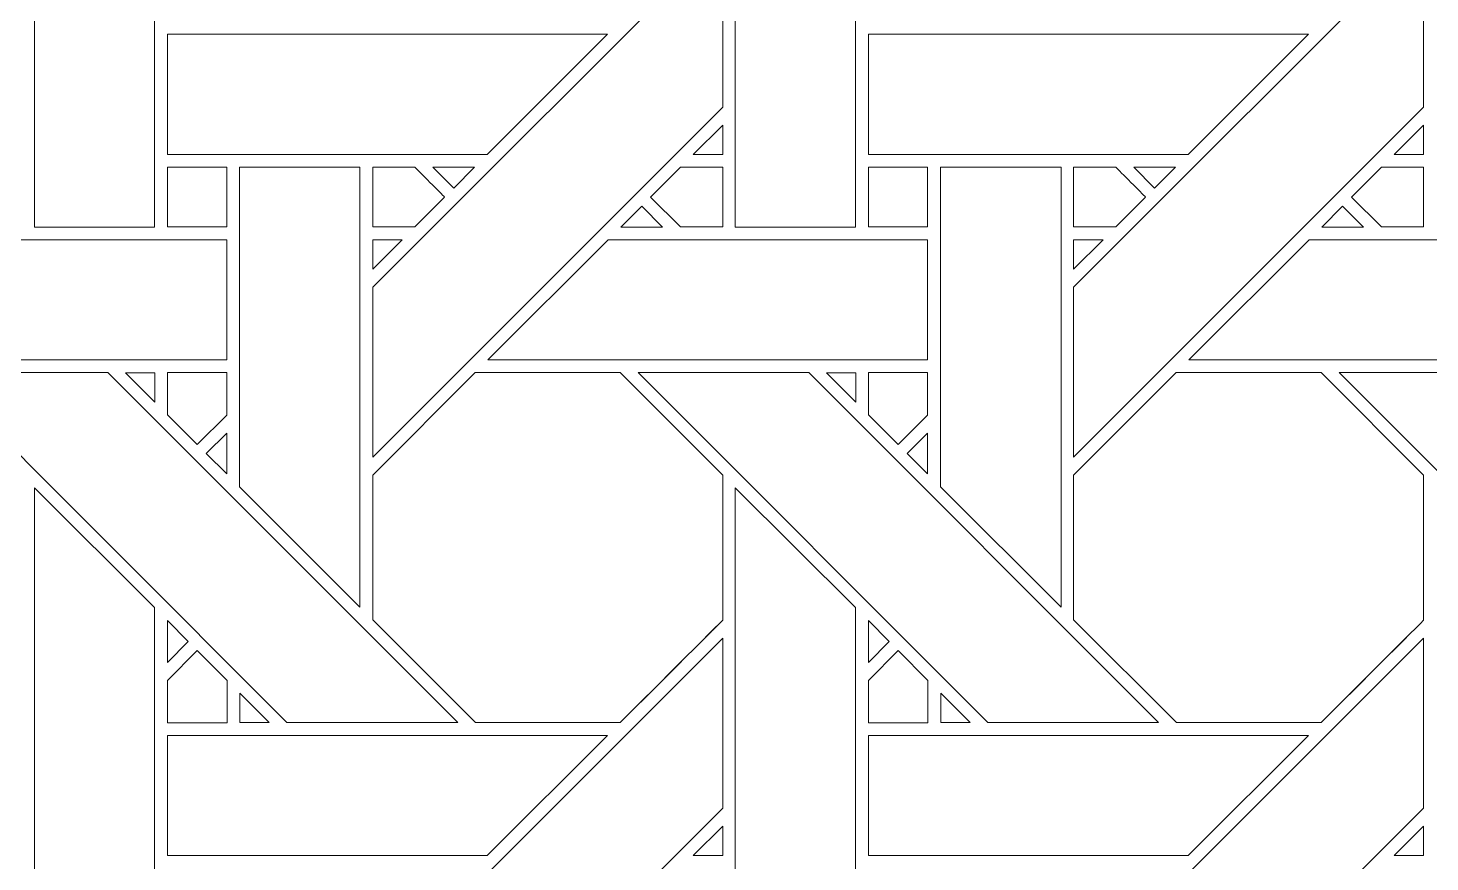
# Model space of a CAD drawing. Header units: inches. Extents: x 2.4 to 22.4, y -0.9 to 19.1.
# Drawn here: x 12.154 to 14.051, y 15.785 to 16.913 of the extents above; entities that cross this region are included whole.
import ezdxf

# ---------------------------------------------------------------- set-up
doc = ezdxf.new("R2010")
doc.units = ezdxf.units.IN
doc.header["$MEASUREMENT"] = 0
doc.layers.add('Design', color=7, linetype='Continuous', lineweight=0)

msp = doc.modelspace()

# ---------------------------------------------------------------- linework, layer by layer
at = {"layer": 'Design'}
for points, knots in [([(12.3829, 19.0948), (6.86, 19.0948), (2.3829, 14.6176), (2.3829, 9.0948), (2.3829, 3.5719), (6.86, -0.9052), (12.3829, -0.9052), (17.9057, -0.9052), (22.3829, 3.5719), (22.3829, 9.0948), (22.3829, 14.6176), (17.9057, 19.0948), (12.3829, 19.0948)], [0, 0, 0, 0, 1, 1, 1, 2, 2, 2, 3, 3, 3, 4, 4, 4, 4]), ([(12.3829, 17.972), (7.4801, 17.972), (3.5056, 13.9975), (3.5056, 9.0948), (3.5056, 4.192), (7.4801, 0.2175), (12.3829, 0.2175), (17.2856, 0.2175), (21.2601, 4.192), (21.2601, 9.0948), (21.2601, 13.9975), (17.2856, 17.972), (12.3829, 17.972)], [0, 0, 0, 0, 1, 1, 1, 2, 2, 2, 3, 3, 3, 4, 4, 4, 4]), ([(12.1625, 16.6442), (12.1625, 16.6442), (12.1625, 17.2401), (12.1625, 17.2401), (12.1625, 17.2401), (12.3252, 17.0779), (12.3252, 17.0779), (12.3252, 17.0779), (12.3252, 16.6442), (12.3252, 16.6442), (12.3252, 16.6442), (12.1625, 16.6442), (12.1625, 16.6442)], [0, 0, 0, 0, 1, 1, 1, 2, 2, 2, 3, 3, 3, 4, 4, 4, 4]), ([(13.1112, 16.6442), (13.1112, 16.6442), (13.1112, 17.2401), (13.1112, 17.2401), (13.1112, 17.2401), (13.274, 17.0779), (13.274, 17.0779), (13.274, 17.0779), (13.274, 16.6442), (13.274, 16.6442), (13.274, 16.6442), (13.1112, 16.6442), (13.1112, 16.6442)], [0, 0, 0, 0, 1, 1, 1, 2, 2, 2, 3, 3, 3, 4, 4, 4, 4]), ([(13.0941, 16.8065), (13.0941, 16.8065), (12.6204, 16.3328), (12.6204, 16.3328), (12.6204, 16.3328), (12.6204, 16.5629), (12.6204, 16.5629), (12.6204, 16.5629), (13.0941, 17.0365), (13.0941, 17.0365), (13.0941, 17.0365), (13.0941, 16.8065), (13.0941, 16.8065)], [0, 0, 0, 0, 1, 1, 1, 2, 2, 2, 3, 3, 3, 4, 4, 4, 4]), ([(14.0428, 16.8065), (14.0428, 16.8065), (13.5691, 16.3328), (13.5691, 16.3328), (13.5691, 16.3328), (13.5691, 16.5629), (13.5691, 16.5629), (13.5691, 16.5629), (14.0428, 17.0365), (14.0428, 17.0365), (14.0428, 17.0365), (14.0428, 16.8065), (14.0428, 16.8065)], [0, 0, 0, 0, 1, 1, 1, 2, 2, 2, 3, 3, 3, 4, 4, 4, 4]), ([(12.7755, 16.7423), (12.7755, 16.7423), (12.3425, 16.7423), (12.3425, 16.7423), (12.3425, 16.7423), (12.3425, 16.905), (12.3425, 16.905), (12.3425, 16.905), (12.9383, 16.905), (12.9383, 16.905), (12.9383, 16.905), (12.7755, 16.7423), (12.7755, 16.7423)], [0, 0, 0, 0, 1, 1, 1, 2, 2, 2, 3, 3, 3, 4, 4, 4, 4]), ([(13.887, 16.905), (13.887, 16.905), (13.7242, 16.7423), (13.7242, 16.7423), (13.7242, 16.7423), (13.2913, 16.7423), (13.2913, 16.7423), (13.2913, 16.7423), (13.2913, 16.905), (13.2913, 16.905), (13.2913, 16.905), (13.887, 16.905), (13.887, 16.905)], [0, 0, 0, 0, 1, 1, 1, 2, 2, 2, 3, 3, 3, 4, 4, 4, 4]), ([(13.0543, 16.7423), (13.0543, 16.7423), (13.0941, 16.7821), (13.0941, 16.7821), (13.0941, 16.7821), (13.0941, 16.7423), (13.0941, 16.7423), (13.0941, 16.7423), (13.0543, 16.7423), (13.0543, 16.7423)], [0, 0, 0, 0, 1, 1, 1, 2, 2, 2, 3, 3, 3, 3]), ([(14.003, 16.7423), (14.003, 16.7423), (14.0428, 16.7821), (14.0428, 16.7821), (14.0428, 16.7821), (14.0428, 16.7423), (14.0428, 16.7423), (14.0428, 16.7423), (14.003, 16.7423), (14.003, 16.7423)], [0, 0, 0, 0, 1, 1, 1, 2, 2, 2, 3, 3, 3, 3]), ([(12.3425, 16.6443), (12.3425, 16.6443), (12.3425, 16.7251), (12.3425, 16.7251), (12.3425, 16.7251), (12.4228, 16.7251), (12.4228, 16.7251), (12.4228, 16.7251), (12.4228, 16.6443), (12.4228, 16.6443), (12.4228, 16.6443), (12.3425, 16.6443), (12.3425, 16.6443)], [0, 0, 0, 0, 1, 1, 1, 2, 2, 2, 3, 3, 3, 4, 4, 4, 4]), ([(12.3425, 16.6443), (12.3425, 16.6443), (12.3425, 16.7251), (12.3425, 16.7251), (12.3425, 16.7251), (12.4228, 16.7251), (12.4228, 16.7251), (12.4228, 16.7251), (12.4228, 16.6443), (12.4228, 16.6443), (12.4228, 16.6443), (12.3425, 16.6443), (12.3425, 16.6443)], [0, 0, 0, 0, 1, 1, 1, 2, 2, 2, 3, 3, 3, 4, 4, 4, 4]), ([(12.4403, 16.2928), (12.4403, 16.2928), (12.4403, 16.725), (12.4403, 16.725), (12.4403, 16.725), (12.6032, 16.725), (12.6032, 16.725), (12.6032, 16.725), (12.6032, 16.1299), (12.6032, 16.1299), (12.6032, 16.1299), (12.4403, 16.2928), (12.4403, 16.2928)], [0, 0, 0, 0, 1, 1, 1, 2, 2, 2, 3, 3, 3, 4, 4, 4, 4]), ([(12.6204, 16.6443), (12.6204, 16.6443), (12.6204, 16.7251), (12.6204, 16.7251), (12.6204, 16.7251), (12.6775, 16.7251), (12.6775, 16.7251), (12.6826, 16.72), (12.7134, 16.6892), (12.7178, 16.6847), (12.7178, 16.6847), (12.6774, 16.6443), (12.6774, 16.6443), (12.6774, 16.6443), (12.6204, 16.6443), (12.6204, 16.6443)], [0, 0, 0, 0, 1, 1, 1, 2, 2, 2, 3, 3, 3, 4, 4, 4, 5, 5, 5, 5]), ([(12.7178, 16.6847), (12.7178, 16.6847), (12.6774, 16.6443), (12.6774, 16.6443), (12.6774, 16.6443), (12.6204, 16.6443), (12.6204, 16.6443), (12.6204, 16.6443), (12.6204, 16.7251), (12.6204, 16.7251), (12.6204, 16.7251), (12.6775, 16.7251), (12.6775, 16.7251), (12.6826, 16.72), (12.7134, 16.6892), (12.7178, 16.6847)], [0, 0, 0, 0, 1, 1, 1, 2, 2, 2, 3, 3, 3, 4, 4, 4, 5, 5, 5, 5]), ([(12.7018, 16.725), (12.7018, 16.725), (12.7583, 16.725), (12.7583, 16.725), (12.7583, 16.725), (12.73, 16.6968), (12.73, 16.6968), (12.73, 16.6968), (12.7018, 16.725), (12.7018, 16.725)], [0, 0, 0, 0, 1, 1, 1, 2, 2, 2, 3, 3, 3, 3]), ([(13.0941, 16.6443), (13.0941, 16.6443), (13.037, 16.6443), (13.037, 16.6443), (13.037, 16.6443), (12.9966, 16.6847), (12.9966, 16.6847), (12.9966, 16.6847), (13.037, 16.7251), (13.037, 16.7251), (13.037, 16.7251), (13.0941, 16.7251), (13.0941, 16.7251), (13.0941, 16.7251), (13.0941, 16.6443), (13.0941, 16.6443)], [0, 0, 0, 0, 1, 1, 1, 2, 2, 2, 3, 3, 3, 4, 4, 4, 5, 5, 5, 5]), ([(13.0941, 16.7251), (13.0941, 16.7251), (13.0941, 16.6443), (13.0941, 16.6443), (13.0941, 16.6443), (13.037, 16.6443), (13.037, 16.6443), (13.037, 16.6443), (12.9966, 16.6847), (12.9966, 16.6847), (12.9966, 16.6847), (13.037, 16.7251), (13.037, 16.7251), (13.037, 16.7251), (13.0941, 16.7251), (13.0941, 16.7251)], [0, 0, 0, 0, 1, 1, 1, 2, 2, 2, 3, 3, 3, 4, 4, 4, 5, 5, 5, 5]), ([(13.2913, 16.6443), (13.2913, 16.6443), (13.2913, 16.7251), (13.2913, 16.7251), (13.2913, 16.7251), (13.3715, 16.7251), (13.3715, 16.7251), (13.3715, 16.7251), (13.3715, 16.6443), (13.3715, 16.6443), (13.3715, 16.6443), (13.2913, 16.6443), (13.2913, 16.6443)], [0, 0, 0, 0, 1, 1, 1, 2, 2, 2, 3, 3, 3, 4, 4, 4, 4]), ([(13.3715, 16.7251), (13.3715, 16.7251), (13.3715, 16.6443), (13.3715, 16.6443), (13.3715, 16.6443), (13.2913, 16.6443), (13.2913, 16.6443), (13.2913, 16.6443), (13.2913, 16.7251), (13.2913, 16.7251), (13.2913, 16.7251), (13.3715, 16.7251), (13.3715, 16.7251)], [0, 0, 0, 0, 1, 1, 1, 2, 2, 2, 3, 3, 3, 4, 4, 4, 4]), ([(13.3891, 16.2928), (13.3891, 16.2928), (13.3891, 16.725), (13.3891, 16.725), (13.3891, 16.725), (13.552, 16.725), (13.552, 16.725), (13.552, 16.725), (13.552, 16.1299), (13.552, 16.1299), (13.552, 16.1299), (13.3891, 16.2928), (13.3891, 16.2928)], [0, 0, 0, 0, 1, 1, 1, 2, 2, 2, 3, 3, 3, 4, 4, 4, 4]), ([(13.6262, 16.7251), (13.6313, 16.72), (13.6621, 16.6892), (13.6665, 16.6847), (13.6665, 16.6847), (13.6261, 16.6443), (13.6261, 16.6443), (13.6261, 16.6443), (13.5691, 16.6443), (13.5691, 16.6443), (13.5691, 16.6443), (13.5691, 16.7251), (13.5691, 16.7251), (13.5691, 16.7251), (13.6262, 16.7251), (13.6262, 16.7251)], [0, 0, 0, 0, 1, 1, 1, 2, 2, 2, 3, 3, 3, 4, 4, 4, 5, 5, 5, 5]), ([(13.6665, 16.6847), (13.6665, 16.6847), (13.6261, 16.6443), (13.6261, 16.6443), (13.6261, 16.6443), (13.5691, 16.6443), (13.5691, 16.6443), (13.5691, 16.6443), (13.5691, 16.7251), (13.5691, 16.7251), (13.5691, 16.7251), (13.6262, 16.7251), (13.6262, 16.7251), (13.6313, 16.72), (13.6621, 16.6892), (13.6665, 16.6847)], [0, 0, 0, 0, 1, 1, 1, 2, 2, 2, 3, 3, 3, 4, 4, 4, 5, 5, 5, 5]), ([(13.6505, 16.725), (13.6505, 16.725), (13.707, 16.725), (13.707, 16.725), (13.707, 16.725), (13.6787, 16.6968), (13.6787, 16.6968), (13.6787, 16.6968), (13.6505, 16.725), (13.6505, 16.725)], [0, 0, 0, 0, 1, 1, 1, 2, 2, 2, 3, 3, 3, 3]), ([(14.0428, 16.7251), (14.0428, 16.7251), (14.0428, 16.6443), (14.0428, 16.6443), (14.0428, 16.6443), (13.9857, 16.6443), (13.9857, 16.6443), (13.9857, 16.6443), (13.9453, 16.6847), (13.9453, 16.6847), (13.9453, 16.6847), (13.9858, 16.7251), (13.9858, 16.7251), (13.9858, 16.7251), (14.0428, 16.7251), (14.0428, 16.7251)], [0, 0, 0, 0, 1, 1, 1, 2, 2, 2, 3, 3, 3, 4, 4, 4, 5, 5, 5, 5]), ([(14.0428, 16.7251), (14.0428, 16.7251), (14.0428, 16.6443), (14.0428, 16.6443), (14.0428, 16.6443), (13.9857, 16.6443), (13.9857, 16.6443), (13.9857, 16.6443), (13.9453, 16.6847), (13.9453, 16.6847), (13.9453, 16.6847), (13.9858, 16.7251), (13.9858, 16.7251), (13.9858, 16.7251), (14.0428, 16.7251), (14.0428, 16.7251)], [0, 0, 0, 0, 1, 1, 1, 2, 2, 2, 3, 3, 3, 4, 4, 4, 5, 5, 5, 5]), ([(13.0127, 16.6442), (13.0127, 16.6442), (12.9562, 16.6442), (12.9562, 16.6442), (12.9562, 16.6442), (12.9845, 16.6725), (12.9845, 16.6725), (12.9845, 16.6725), (13.0127, 16.6442), (13.0127, 16.6442)], [0, 0, 0, 0, 1, 1, 1, 2, 2, 2, 3, 3, 3, 3]), ([(13.9615, 16.6442), (13.9615, 16.6442), (13.905, 16.6442), (13.905, 16.6442), (13.905, 16.6442), (13.9332, 16.6725), (13.9332, 16.6725), (13.9332, 16.6725), (13.9615, 16.6442), (13.9615, 16.6442)], [0, 0, 0, 0, 1, 1, 1, 2, 2, 2, 3, 3, 3, 3]), ([(12.4228, 16.6271), (12.4228, 16.6271), (12.4228, 16.4643), (12.4228, 16.4643), (12.4228, 16.4643), (11.8275, 16.4643), (11.8275, 16.4643), (11.8275, 16.4643), (11.9904, 16.6271), (11.9904, 16.6271), (11.9904, 16.6271), (12.4228, 16.6271), (12.4228, 16.6271)], [0, 0, 0, 0, 1, 1, 1, 2, 2, 2, 3, 3, 3, 4, 4, 4, 4]), ([(12.6602, 16.6271), (12.6602, 16.6271), (12.6204, 16.5873), (12.6204, 16.5873), (12.6204, 16.5873), (12.6204, 16.6271), (12.6204, 16.6271), (12.6204, 16.6271), (12.6602, 16.6271), (12.6602, 16.6271)], [0, 0, 0, 0, 1, 1, 1, 2, 2, 2, 3, 3, 3, 3]), ([(13.3715, 16.6271), (13.3715, 16.6271), (13.3715, 16.4643), (13.3715, 16.4643), (13.3715, 16.4643), (12.7762, 16.4643), (12.7762, 16.4643), (12.7762, 16.4643), (12.9391, 16.6271), (12.9391, 16.6271), (12.9391, 16.6271), (13.3715, 16.6271), (13.3715, 16.6271)], [0, 0, 0, 0, 1, 1, 1, 2, 2, 2, 3, 3, 3, 4, 4, 4, 4]), ([(13.609, 16.6271), (13.609, 16.6271), (13.5691, 16.5873), (13.5691, 16.5873), (13.5691, 16.5873), (13.5691, 16.6271), (13.5691, 16.6271), (13.5691, 16.6271), (13.609, 16.6271), (13.609, 16.6271)], [0, 0, 0, 0, 1, 1, 1, 2, 2, 2, 3, 3, 3, 3]), ([(14.3203, 16.6271), (14.3203, 16.6271), (14.3203, 16.4643), (14.3203, 16.4643), (14.3203, 16.4643), (13.725, 16.4643), (13.725, 16.4643), (13.725, 16.4643), (13.8878, 16.6271), (13.8878, 16.6271), (13.8878, 16.6271), (14.3203, 16.6271), (14.3203, 16.6271)], [0, 0, 0, 0, 1, 1, 1, 2, 2, 2, 3, 3, 3, 4, 4, 4, 4]), ([(12.7354, 15.9735), (12.7354, 15.9735), (12.5044, 15.9735), (12.5044, 15.9735), (12.5044, 15.9735), (12.0308, 16.4472), (12.0308, 16.4472), (12.0308, 16.4472), (12.2618, 16.4472), (12.2618, 16.4472), (12.2618, 16.4472), (12.7354, 15.9735), (12.7354, 15.9735)], [0, 0, 0, 0, 1, 1, 1, 2, 2, 2, 3, 3, 3, 4, 4, 4, 4]), ([(12.2859, 16.4471), (12.2859, 16.4471), (12.3253, 16.4471), (12.3253, 16.4471), (12.3253, 16.4471), (12.3253, 16.4073), (12.3253, 16.4073), (12.3253, 16.4073), (12.2859, 16.4471), (12.2859, 16.4471)], [0, 0, 0, 0, 1, 1, 1, 2, 2, 2, 3, 3, 3, 3]), ([(12.3425, 16.39), (12.3425, 16.39), (12.3425, 16.4472), (12.3425, 16.4472), (12.3425, 16.4472), (12.4228, 16.4472), (12.4228, 16.4472), (12.4228, 16.4472), (12.4228, 16.3896), (12.4228, 16.3896), (12.4228, 16.3896), (12.3828, 16.3497), (12.3828, 16.3497), (12.3828, 16.3497), (12.3425, 16.39), (12.3425, 16.39)], [0, 0, 0, 0, 1, 1, 1, 2, 2, 2, 3, 3, 3, 4, 4, 4, 5, 5, 5, 5]), ([(12.4228, 16.3896), (12.4228, 16.3896), (12.3828, 16.3497), (12.3828, 16.3497), (12.3828, 16.3497), (12.3425, 16.39), (12.3425, 16.39), (12.3425, 16.39), (12.3425, 16.4472), (12.3425, 16.4472), (12.3425, 16.4472), (12.4228, 16.4472), (12.4228, 16.4472), (12.4228, 16.4472), (12.4228, 16.3896), (12.4228, 16.3896)], [0, 0, 0, 0, 1, 1, 1, 2, 2, 2, 3, 3, 3, 4, 4, 4, 5, 5, 5, 5]), ([(13.0941, 16.1123), (13.0763, 16.0943), (12.9643, 15.9826), (12.9553, 15.9736), (12.9553, 15.9736), (12.7596, 15.9736), (12.7596, 15.9736), (12.7596, 15.9736), (12.6204, 16.1128), (12.6204, 16.1128), (12.6204, 16.1128), (12.6204, 16.3085), (12.6204, 16.3085), (12.6204, 16.3085), (12.7591, 16.4472), (12.7591, 16.4472), (12.7591, 16.4472), (12.9553, 16.4472), (12.9553, 16.4472), (12.9553, 16.4472), (13.0941, 16.3085), (13.0941, 16.3085), (13.0941, 16.3085), (13.0941, 16.1123), (13.0941, 16.1123)], [0, 0, 0, 0, 1, 1, 1, 2, 2, 2, 3, 3, 3, 4, 4, 4, 5, 5, 5, 6, 6, 6, 7, 7, 7, 8, 8, 8, 8]), ([(13.0941, 16.3085), (13.0941, 16.3085), (13.0941, 16.1123), (13.0941, 16.1123), (13.0757, 16.0937), (12.9639, 15.9821), (12.9553, 15.9736), (12.9553, 15.9736), (12.7596, 15.9736), (12.7596, 15.9736), (12.7596, 15.9736), (12.6204, 16.1128), (12.6204, 16.1128), (12.6204, 16.1128), (12.6204, 16.3085), (12.6204, 16.3085), (12.6204, 16.3085), (12.7591, 16.4472), (12.7591, 16.4472), (12.7591, 16.4472), (12.9553, 16.4472), (12.9553, 16.4472), (12.9553, 16.4472), (13.0941, 16.3085), (13.0941, 16.3085)], [0, 0, 0, 0, 1, 1, 1, 2, 2, 2, 3, 3, 3, 4, 4, 4, 5, 5, 5, 6, 6, 6, 7, 7, 7, 8, 8, 8, 8]), ([(13.6841, 15.9735), (13.6841, 15.9735), (13.4531, 15.9735), (13.4531, 15.9735), (13.4531, 15.9735), (12.9795, 16.4472), (12.9795, 16.4472), (12.9795, 16.4472), (13.2105, 16.4472), (13.2105, 16.4472), (13.2105, 16.4472), (13.6841, 15.9735), (13.6841, 15.9735)], [0, 0, 0, 0, 1, 1, 1, 2, 2, 2, 3, 3, 3, 4, 4, 4, 4]), ([(13.2346, 16.4471), (13.2346, 16.4471), (13.2741, 16.4471), (13.2741, 16.4471), (13.2741, 16.4471), (13.2741, 16.4073), (13.2741, 16.4073), (13.2741, 16.4073), (13.2346, 16.4471), (13.2346, 16.4471)], [0, 0, 0, 0, 1, 1, 1, 2, 2, 2, 3, 3, 3, 3]), ([(13.2913, 16.39), (13.2913, 16.39), (13.2913, 16.4472), (13.2913, 16.4472), (13.2913, 16.4472), (13.3715, 16.4472), (13.3715, 16.4472), (13.3715, 16.4472), (13.3715, 16.3896), (13.3715, 16.3896), (13.3715, 16.3896), (13.3316, 16.3497), (13.3316, 16.3497), (13.3316, 16.3497), (13.2913, 16.39), (13.2913, 16.39)], [0, 0, 0, 0, 1, 1, 1, 2, 2, 2, 3, 3, 3, 4, 4, 4, 5, 5, 5, 5]), ([(13.3715, 16.3896), (13.3715, 16.3896), (13.3316, 16.3497), (13.3316, 16.3497), (13.3316, 16.3497), (13.2913, 16.39), (13.2913, 16.39), (13.2913, 16.39), (13.2913, 16.4472), (13.2913, 16.4472), (13.2913, 16.4472), (13.3715, 16.4472), (13.3715, 16.4472), (13.3715, 16.4472), (13.3715, 16.3896), (13.3715, 16.3896)], [0, 0, 0, 0, 1, 1, 1, 2, 2, 2, 3, 3, 3, 4, 4, 4, 5, 5, 5, 5]), ([(13.7078, 16.4472), (13.7078, 16.4472), (13.904, 16.4472), (13.904, 16.4472), (13.904, 16.4472), (14.0428, 16.3085), (14.0428, 16.3085), (14.0428, 16.3085), (14.0428, 16.1123), (14.0428, 16.1123), (14.025, 16.0943), (13.9131, 15.9826), (13.9041, 15.9736), (13.9041, 15.9736), (13.7084, 15.9736), (13.7084, 15.9736), (13.7084, 15.9736), (13.5691, 16.1128), (13.5691, 16.1128), (13.5691, 16.1128), (13.5691, 16.3085), (13.5691, 16.3085), (13.5691, 16.3085), (13.7078, 16.4472), (13.7078, 16.4472)], [0, 0, 0, 0, 1, 1, 1, 2, 2, 2, 3, 3, 3, 4, 4, 4, 5, 5, 5, 6, 6, 6, 7, 7, 7, 8, 8, 8, 8]), ([(13.904, 16.4472), (13.904, 16.4472), (14.0428, 16.3085), (14.0428, 16.3085), (14.0428, 16.3085), (14.0428, 16.1123), (14.0428, 16.1123), (14.0249, 16.0942), (13.913, 15.9825), (13.9041, 15.9736), (13.9041, 15.9736), (13.7084, 15.9736), (13.7084, 15.9736), (13.7084, 15.9736), (13.5691, 16.1128), (13.5691, 16.1128), (13.5691, 16.1128), (13.5691, 16.3085), (13.5691, 16.3085), (13.5691, 16.3085), (13.7078, 16.4472), (13.7078, 16.4472), (13.7078, 16.4472), (13.904, 16.4472), (13.904, 16.4472)], [0, 0, 0, 0, 1, 1, 1, 2, 2, 2, 3, 3, 3, 4, 4, 4, 5, 5, 5, 6, 6, 6, 7, 7, 7, 8, 8, 8, 8]), ([(14.6329, 15.9735), (14.6329, 15.9735), (14.4018, 15.9735), (14.4018, 15.9735), (14.4018, 15.9735), (13.9283, 16.4472), (13.9283, 16.4472), (13.9283, 16.4472), (14.1592, 16.4472), (14.1592, 16.4472), (14.1592, 16.4472), (14.6329, 15.9735), (14.6329, 15.9735)], [0, 0, 0, 0, 1, 1, 1, 2, 2, 2, 3, 3, 3, 4, 4, 4, 4]), ([(12.4228, 16.3653), (12.4228, 16.3653), (12.4228, 16.3102), (12.4228, 16.3102), (12.4228, 16.3102), (12.395, 16.3375), (12.395, 16.3375), (12.395, 16.3375), (12.4228, 16.3653), (12.4228, 16.3653)], [0, 0, 0, 0, 1, 1, 1, 2, 2, 2, 3, 3, 3, 3]), ([(13.3715, 16.3653), (13.3715, 16.3653), (13.3715, 16.3102), (13.3715, 16.3102), (13.3715, 16.3102), (13.3438, 16.3375), (13.3438, 16.3375), (13.3438, 16.3375), (13.3715, 16.3653), (13.3715, 16.3653)], [0, 0, 0, 0, 1, 1, 1, 2, 2, 2, 3, 3, 3, 3]), ([(12.1625, 15.6955), (12.1625, 15.6955), (12.1625, 16.2913), (12.1625, 16.2913), (12.1625, 16.2913), (12.3252, 16.1292), (12.3252, 16.1292), (12.3252, 16.1292), (12.3252, 15.6955), (12.3252, 15.6955), (12.3252, 15.6955), (12.1625, 15.6955), (12.1625, 15.6955)], [0, 0, 0, 0, 1, 1, 1, 2, 2, 2, 3, 3, 3, 4, 4, 4, 4]), ([(13.1112, 15.6955), (13.1112, 15.6955), (13.1112, 16.2913), (13.1112, 16.2913), (13.1112, 16.2913), (13.274, 16.1292), (13.274, 16.1292), (13.274, 16.1292), (13.274, 15.6955), (13.274, 15.6955), (13.274, 15.6955), (13.1112, 15.6955), (13.1112, 15.6955)], [0, 0, 0, 0, 1, 1, 1, 2, 2, 2, 3, 3, 3, 4, 4, 4, 4]), ([(12.3425, 16.0549), (12.3425, 16.0549), (12.3425, 16.1117), (12.3425, 16.1117), (12.3425, 16.1117), (12.3707, 16.0831), (12.3707, 16.0831), (12.3707, 16.0831), (12.3425, 16.0549), (12.3425, 16.0549)], [0, 0, 0, 0, 1, 1, 1, 2, 2, 2, 3, 3, 3, 3]), ([(13.2913, 16.0549), (13.2913, 16.0549), (13.2913, 16.1117), (13.2913, 16.1117), (13.2913, 16.1117), (13.3195, 16.0831), (13.3195, 16.0831), (13.3195, 16.0831), (13.2913, 16.0549), (13.2913, 16.0549)], [0, 0, 0, 0, 1, 1, 1, 2, 2, 2, 3, 3, 3, 3]), ([(13.0941, 15.8577), (13.0941, 15.8577), (12.6204, 15.3841), (12.6204, 15.3841), (12.6204, 15.3841), (12.6204, 15.6142), (12.6204, 15.6142), (12.6204, 15.6142), (13.0941, 16.0878), (13.0941, 16.0878), (13.0941, 16.0878), (13.0941, 15.8577), (13.0941, 15.8577)], [0, 0, 0, 0, 1, 1, 1, 2, 2, 2, 3, 3, 3, 4, 4, 4, 4]), ([(14.0428, 15.8577), (14.0428, 15.8577), (13.5691, 15.3841), (13.5691, 15.3841), (13.5691, 15.3841), (13.5691, 15.6142), (13.5691, 15.6142), (13.5691, 15.6142), (14.0428, 16.0878), (14.0428, 16.0878), (14.0428, 16.0878), (14.0428, 15.8577), (14.0428, 15.8577)], [0, 0, 0, 0, 1, 1, 1, 2, 2, 2, 3, 3, 3, 4, 4, 4, 4]), ([(12.3425, 15.9733), (12.3425, 15.9733), (12.3425, 16.0306), (12.3425, 16.0306), (12.3425, 16.0306), (12.3829, 16.071), (12.3829, 16.071), (12.3829, 16.071), (12.4232, 16.0306), (12.4232, 16.0306), (12.4232, 16.0306), (12.4232, 15.9733), (12.4232, 15.9733), (12.4232, 15.9733), (12.3425, 15.9733), (12.3425, 15.9733)], [0, 0, 0, 0, 1, 1, 1, 2, 2, 2, 3, 3, 3, 4, 4, 4, 5, 5, 5, 5]), ([(12.3829, 16.071), (12.3829, 16.071), (12.4232, 16.0306), (12.4232, 16.0306), (12.4232, 16.0306), (12.4232, 15.9733), (12.4232, 15.9733), (12.4232, 15.9733), (12.3425, 15.9733), (12.3425, 15.9733), (12.3425, 15.9733), (12.3425, 16.0306), (12.3425, 16.0306), (12.3425, 16.0306), (12.3829, 16.071), (12.3829, 16.071)], [0, 0, 0, 0, 1, 1, 1, 2, 2, 2, 3, 3, 3, 4, 4, 4, 5, 5, 5, 5]), ([(13.2913, 15.9733), (13.2913, 15.9733), (13.2913, 16.0306), (13.2913, 16.0306), (13.2913, 16.0306), (13.3316, 16.071), (13.3316, 16.071), (13.3316, 16.071), (13.3719, 16.0306), (13.3719, 16.0306), (13.3719, 16.0306), (13.3719, 15.9733), (13.3719, 15.9733), (13.3719, 15.9733), (13.2913, 15.9733), (13.2913, 15.9733)], [0, 0, 0, 0, 1, 1, 1, 2, 2, 2, 3, 3, 3, 4, 4, 4, 5, 5, 5, 5]), ([(13.3316, 16.071), (13.3316, 16.071), (13.3719, 16.0306), (13.3719, 16.0306), (13.3719, 16.0306), (13.3719, 15.9733), (13.3719, 15.9733), (13.3719, 15.9733), (13.2913, 15.9733), (13.2913, 15.9733), (13.2913, 15.9733), (13.2913, 16.0306), (13.2913, 16.0306), (13.2913, 16.0306), (13.3316, 16.071), (13.3316, 16.071)], [0, 0, 0, 0, 1, 1, 1, 2, 2, 2, 3, 3, 3, 4, 4, 4, 5, 5, 5, 5]), ([(12.4405, 15.9735), (12.4405, 15.9735), (12.4405, 16.0133), (12.4405, 16.0133), (12.4405, 16.0133), (12.4802, 15.9735), (12.4802, 15.9735), (12.4802, 15.9735), (12.4405, 15.9735), (12.4405, 15.9735)], [0, 0, 0, 0, 1, 1, 1, 2, 2, 2, 3, 3, 3, 3]), ([(13.3892, 15.9735), (13.3892, 15.9735), (13.3892, 16.0133), (13.3892, 16.0133), (13.3892, 16.0133), (13.4289, 15.9735), (13.4289, 15.9735), (13.4289, 15.9735), (13.3892, 15.9735), (13.3892, 15.9735)], [0, 0, 0, 0, 1, 1, 1, 2, 2, 2, 3, 3, 3, 3]), ([(12.9382, 15.9563), (12.9382, 15.9563), (12.7755, 15.7936), (12.7755, 15.7936), (12.7755, 15.7936), (12.3425, 15.7936), (12.3425, 15.7936), (12.3425, 15.7936), (12.3425, 15.9563), (12.3425, 15.9563), (12.3425, 15.9563), (12.9382, 15.9563), (12.9382, 15.9563)], [0, 0, 0, 0, 1, 1, 1, 2, 2, 2, 3, 3, 3, 4, 4, 4, 4]), ([(13.887, 15.9563), (13.887, 15.9563), (13.7242, 15.7936), (13.7242, 15.7936), (13.7242, 15.7936), (13.2913, 15.7936), (13.2913, 15.7936), (13.2913, 15.7936), (13.2913, 15.9563), (13.2913, 15.9563), (13.2913, 15.9563), (13.887, 15.9563), (13.887, 15.9563)], [0, 0, 0, 0, 1, 1, 1, 2, 2, 2, 3, 3, 3, 4, 4, 4, 4]), ([(13.0543, 15.7936), (13.0543, 15.7936), (13.0941, 15.8333), (13.0941, 15.8333), (13.0941, 15.8333), (13.0941, 15.7936), (13.0941, 15.7936), (13.0941, 15.7936), (13.0543, 15.7936), (13.0543, 15.7936)], [0, 0, 0, 0, 1, 1, 1, 2, 2, 2, 3, 3, 3, 3]), ([(14.003, 15.7936), (14.003, 15.7936), (14.0428, 15.8334), (14.0428, 15.8334), (14.0428, 15.8334), (14.0428, 15.7936), (14.0428, 15.7936), (14.0428, 15.7936), (14.003, 15.7936), (14.003, 15.7936)], [0, 0, 0, 0, 1, 1, 1, 2, 2, 2, 3, 3, 3, 3])]:
    msp.add_open_spline(points, degree=3, knots=knots, dxfattribs=at)

doc.saveas('drawing.dxf')
